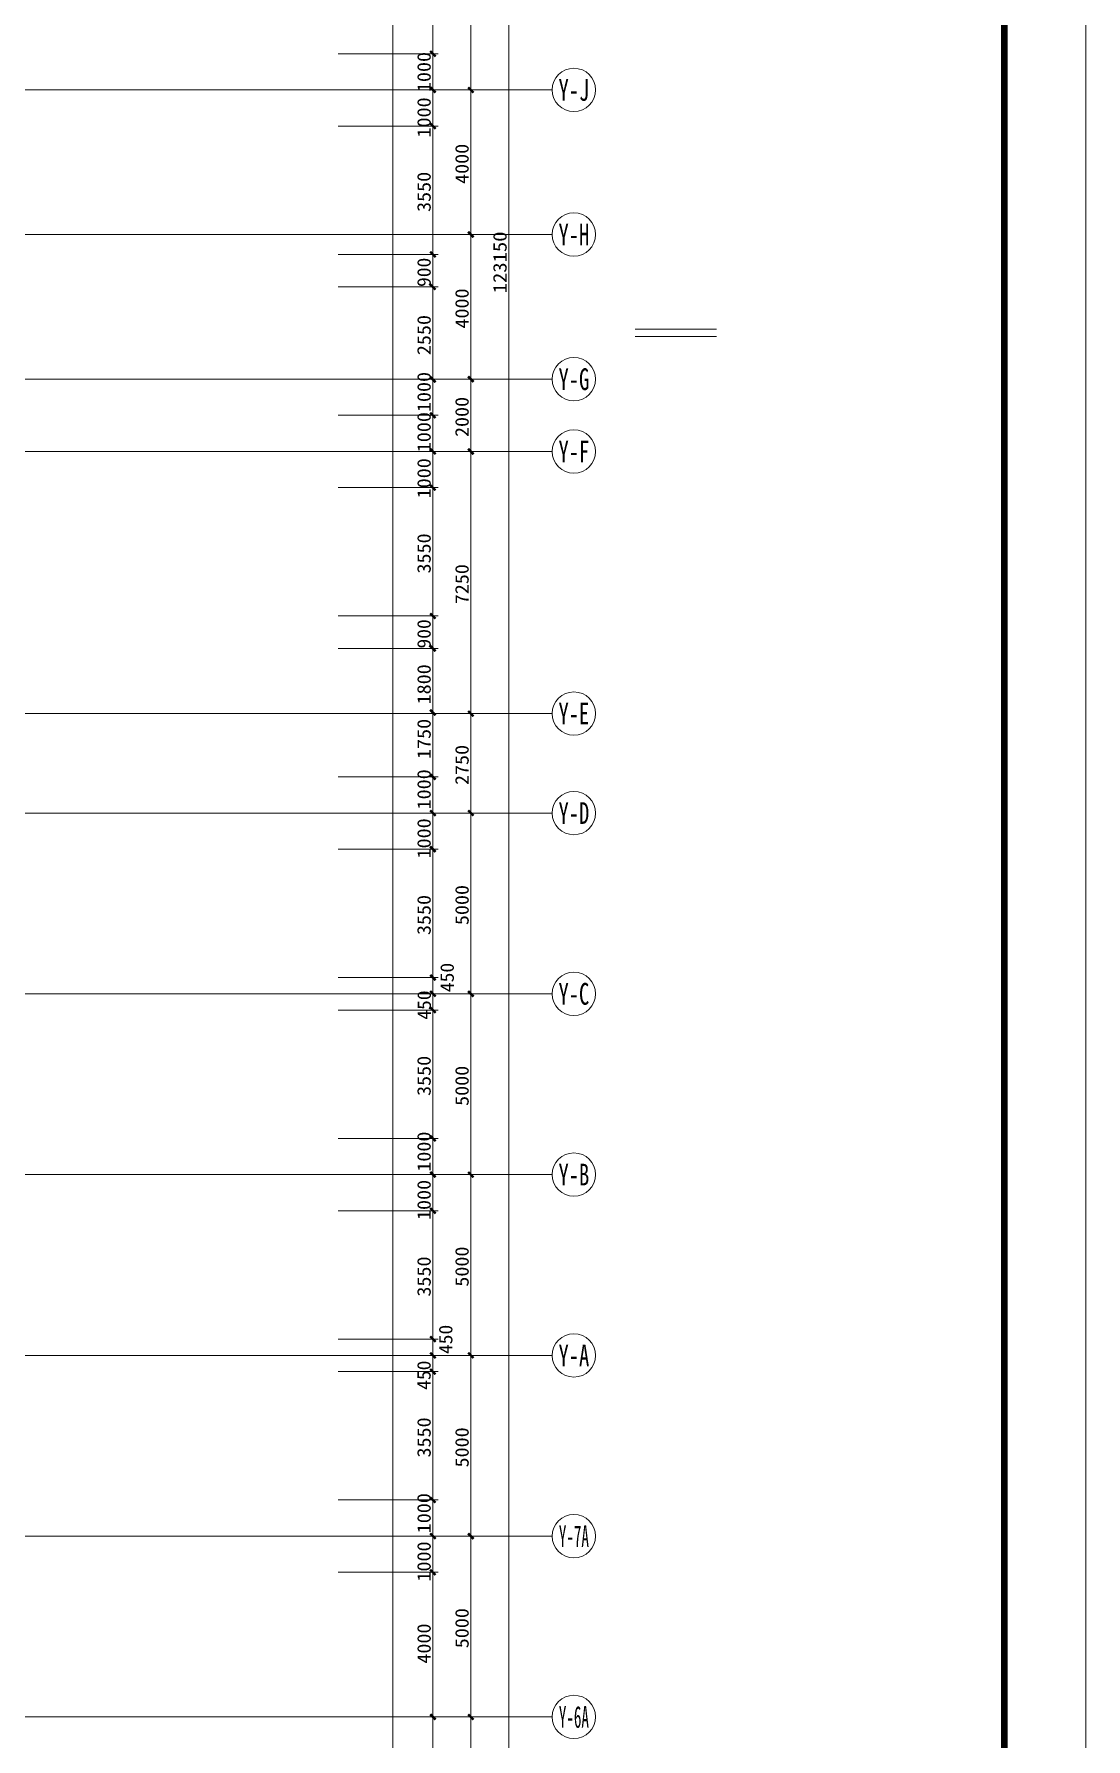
# Model space of a CAD drawing. Extents: x -307567 to 704339, y -10277 to 165507.
# Drawn here: x -16951 to 12141, y 39973 to 87125 of the extents above; entities that cross this region are included whole.
import ezdxf
from ezdxf.enums import TextEntityAlignment as Align

# ---------------------------------------------------------------- set-up
doc = ezdxf.new("R2010")
doc.units = 0
doc.header["$MEASUREMENT"] = 0
doc.layers.add('AXIS', color=7, linetype='CONTINUOUS', lineweight=5)
doc.layers.add('我的', color=255, linetype='CONTINUOUS', lineweight=0)
doc.styles.get("Standard").update_dxf_attribs({"font": 'txt', "height": 3})

msp = doc.modelspace()

# ---------------------------------------------------------------- linework, layer by layer
at = {"layer": 'AXIS', "color": 0}
msp.add_lwpolyline([(12140.50649, 165506.4863), (-118119.60116, 165506.4863), (-118119.60116, -10277.04998), (12140.50649, -10277.04998)], close=True, dxfattribs=at)
at = {"layer": 'AXIS', "color": 0, "const_width": 180.29081}
msp.add_lwpolyline([(9886.87141, 163252.85122), (-115865.96608, 163252.85122), (-115865.96608, -8023.4149), (9886.87141, -8023.4149)], close=True, dxfattribs=at)
at = {"layer": '我的', "color": 0}
for p, q in [((-3820.97666, 19280.56836), (-3820.97666, 142429.96177)), ((-7028.41912, 14141.83177), (-7028.41912, 99323.43291)), ((-5920.96616, 86580.23033), (-5920.96616, 90130.22021)), ((-4870.97141, 85580.23686), (-4870.97141, 89880.20926)), ((-8544.78117, 86580.23033), (-5770.96691, 86580.23033)), ((-6183.79444, 86580.20745), (-5770.96691, 86580.23033)), ((-5920.96616, 85580.23686), (-5920.96616, 86580.23033)), ((-5920.96616, 85580.23686), (-79811.30716, 85580.24144)), ((-5920.96616, 85580.23686), (-79811.30716, 85580.24144)), ((-6183.79444, 85580.21397), (-5770.96691, 85580.23686)), ((-2620.98266, 85580.23686), (-5920.96616, 85580.23686)), ((-2620.98266, 85580.23686), (-5920.96616, 85580.23686)), ((-5920.96616, 84580.24339), (-5920.96616, 85580.23686)), ((-4870.97141, 81580.25839), (-4870.97141, 85580.23686)), ((-8544.78117, 84580.24339), (-5770.96691, 84580.24339)), ((-6183.79444, 84580.2205), (-5770.96691, 84580.24339)), ((-5920.96616, 81030.25808), (-5920.96616, 84580.24339)), ((-5920.96616, 81580.25839), (-79811.30716, 81580.24465)), ((-5920.96616, 81580.25839), (-79811.30716, 81580.24465)), ((-2620.98266, 81580.25839), (-5920.96616, 81580.25839)), ((-2620.98266, 81580.25839), (-5920.96616, 81580.25839)), ((-4870.97141, 77580.27533), (-4870.97141, 81580.25839)), ((-8544.78117, 81030.25808), (-5770.96691, 81030.25808)), ((-6183.79444, 81030.25351), (-5770.96691, 81030.25808)), ((-5920.96616, 80130.26258), (-5920.96616, 81030.25808)), ((-8544.78117, 80130.26258), (-5770.96691, 80130.26258)), ((-6183.79444, 80130.25801), (-5770.96691, 80130.26258)), ((-5920.96616, 76580.28186), (-5920.96616, 80130.26258)), ((1919.68067, 78964.77921), (-330.30808, 78964.77921)), ((1920.92578, 78757.24851), (-329.06297, 78757.24851)), ((-5920.96616, 77580.27533), (-79811.30716, 77580.26618)), ((-5920.96616, 77580.27533), (-79811.30716, 77580.26618)), ((-8544.78117, 77580.27533), (-5770.96691, 77580.27533)), ((-2620.98266, 77580.27533), (-5920.96616, 77580.27533)), ((-2620.98266, 77580.27533), (-5920.96616, 77580.27533)), ((-4870.97141, 75580.28839), (-4870.97141, 77580.27533)), ((-8544.78117, 76580.28186), (-5770.96691, 76580.28186)), ((-6183.79444, 76580.28186), (-5770.96691, 76580.28186)), ((-5920.96616, 75580.28839), (-5920.96616, 76580.28186)), ((-5920.96616, 75580.28839), (-79811.30716, 75580.27465)), ((-5920.96616, 75580.28839), (-79811.30716, 75580.27465)), ((-6183.79444, 75580.30212), (-5770.96691, 75580.28839)), ((-2620.98266, 75580.28839), (-5920.96616, 75580.28839)), ((-2620.98266, 75580.28839), (-5920.96616, 75580.28839)), ((-5920.96616, 74580.29033), (-5920.96616, 75580.28839)), ((-4870.97141, 68330.32311), (-4870.97141, 75580.28839)), ((-8544.78117, 74580.29033), (-5770.96691, 74580.29033)), ((-6183.79444, 74580.29949), (-5770.96691, 74580.29033)), ((-5920.96616, 71030.30961), (-5920.96616, 74580.29033)), ((-8544.78117, 71030.30961), (-5770.96691, 71030.30961)), ((-6183.79444, 71030.31876), (-5770.96691, 71030.30961)), ((-5920.96616, 70130.31411), (-5920.96616, 71030.30961)), ((-8544.78117, 70130.31411), (-5770.96691, 70130.31411)), ((-6183.79444, 70130.32326), (-5770.96691, 70130.31411)), ((-5920.96616, 66580.33339), (-5920.96616, 70130.31411)), ((-5920.96616, 68330.32311), (-79811.30716, 68330.30938)), ((-5920.96616, 68330.32311), (-79811.30716, 68330.30938)), ((-2620.98266, 68330.32311), (-5920.96616, 68330.32311)), ((-2620.98266, 68330.32311), (-5920.96616, 68330.32311)), ((-4870.97141, 65580.33533), (-4870.97141, 68330.32311)), ((-8544.78117, 66580.33339), (-5770.96691, 66580.33339)), ((-6183.79444, 66580.33796), (-5770.96691, 66580.33339)), ((-5920.96616, 65580.33533), (-5920.96616, 66580.33339)), ((-5920.96616, 65580.33533), (-79811.30716, 65580.32618)), ((-5920.96616, 65580.33533), (-79811.30716, 65580.32618)), ((-5920.96616, 65580.33533), (-79811.30716, 65580.32618)), ((-5920.96616, 65580.33533), (-79811.30716, 65580.32618)), ((-45269.21913, 65580.33533), (-5416.98919, 65580.33533)), ((-6183.79444, 65580.34449), (-5770.96691, 65580.33533)), ((-2620.98266, 65580.33533), (-5920.96616, 65580.33533)), ((-2620.98266, 65580.33533), (-5920.96616, 65580.33533)), ((-5920.96616, 64580.34186), (-5920.96616, 65580.33533)), ((-4870.97141, 60580.36339), (-4870.97141, 65580.33533)), ((-8544.78117, 64580.34186), (-5770.96691, 64580.34186)), ((-6183.79444, 64580.35101), (-5770.96691, 64580.34186)), ((-5920.96616, 61030.36114), (-5920.96616, 64580.34186)), ((-8544.78117, 61030.36114), (-5770.96691, 61030.36114)), ((-6183.79444, 61030.36571), (-5770.96691, 61030.36114)), ((-5920.96616, 60580.36339), (-5920.96616, 61030.36114)), ((-5920.96616, 60580.36339), (-79811.30716, 60580.34965)), ((-5920.96616, 60580.36339), (-79811.30716, 60580.34965)), ((-6183.79444, 60580.36796), (-5770.96691, 60580.36339)), ((-2620.98266, 60580.36339), (-5920.96616, 60580.36339)), ((-2620.98266, 60580.36339), (-5920.96616, 60580.36339)), ((-5920.96616, 60130.36564), (-5920.96616, 60580.36339)), ((-4870.97141, 55580.38686), (-4870.97141, 60580.36339)), ((-8544.78117, 60130.36564), (-5770.96691, 60130.36564)), ((-6183.79444, 60130.37021), (-5770.96691, 60130.36564)), ((-5920.96616, 56580.38491), (-5920.96616, 60130.36564)), ((-8544.78117, 56580.38491), (-5770.96691, 56580.38491)), ((-6183.79444, 56580.39407), (-5770.96691, 56580.38491)), ((-5920.96616, 55580.38686), (-5920.96616, 56580.38491)), ((-5920.96616, 55580.38686), (-79811.30716, 55580.39144)), ((-5920.96616, 55580.38686), (-79811.30716, 55580.39144)), ((-6183.79444, 55580.39601), (-5770.96691, 55580.38686)), ((-2620.98266, 55580.38686), (-5920.96616, 55580.38686)), ((-2620.98266, 55580.38686), (-5920.96616, 55580.38686)), ((-5920.96616, 54580.39339), (-5920.96616, 55580.38686)), ((-4870.97141, 50580.41262), (-4870.97141, 55580.38686)), ((-8544.78117, 54580.39339), (-5770.96691, 54580.39339)), ((-6183.79444, 54580.39796), (-5770.96691, 54580.39339)), ((-5920.96616, 51030.41037), (-5920.96616, 54580.39339)), ((-8544.78117, 51030.41037), (-5770.96691, 51030.41037)), ((-6183.79444, 51030.41953), (-5770.96691, 51030.41037)), ((-5920.96616, 50580.41262), (-5920.96616, 51030.41037)), ((-5920.96616, 50580.41262), (-79811.30716, 50580.41262)), ((-5920.96616, 50580.41262), (-79811.30716, 50580.41262)), ((-6183.79444, 50580.41949), (-5770.96691, 50580.41262)), ((-2620.98266, 50580.41262), (-5920.96616, 50580.41262)), ((-2620.98266, 50580.41262), (-5920.96616, 50580.41262)), ((-5920.96616, 50130.41487), (-5920.96616, 50580.41262)), ((-4870.97141, 45580.43838), (-4870.97141, 50580.41262)), ((-8544.78117, 50130.41487), (-5770.96691, 50130.41487)), ((-6183.79444, 50130.41716), (-5770.96691, 50130.41487)), ((-5920.96616, 46580.43415), (-5920.96616, 50130.41487)), ((-8544.78117, 46580.43415), (-5770.96691, 46580.43415)), ((-6183.79444, 46580.43415), (-5770.96691, 46580.43415)), ((-5920.96616, 45580.43838), (-5920.96616, 46580.43415)), ((-5920.96616, 45580.43838), (-79811.30716, 45580.43838)), ((-6183.79444, 45580.44067), (-5770.96691, 45580.43838)), ((-2620.98266, 45580.43838), (-5920.96616, 45580.43838)), ((-5920.96616, 29580.51648), (-5920.96616, 45580.43838)), ((-5920.96616, 34580.49186), (-5920.96616, 45580.43838)), ((-4870.97141, 40580.46186), (-4870.97141, 45580.43838)), ((-8544.78117, 44580.44262), (-5770.96691, 44580.44262)), ((-6183.79444, 44580.44491), (-5770.96691, 44580.44262)), ((-6183.79444, 44580.44491), (-5770.96691, 44580.44262)), ((-5920.96616, 40580.46186), (-79811.30716, 40580.46186)), ((-2620.98266, 40580.46186), (-5920.96616, 40580.46186)), ((-4870.97141, 35580.48533), (-4870.97141, 40580.46186))]:
    msp.add_line(p, q, dxfattribs=at)
at = {"layer": '我的', "color": 0, "const_width": 67.49966}
for points in [[(-5995.96579, 86655.22996), (-5845.96654, 86505.23071)], [(-5995.96579, 85655.23648), (-5845.96654, 85505.23723)], [(-4945.97104, 85655.23648), (-4795.97179, 85505.23723)], [(-5995.96579, 84655.24301), (-5845.96654, 84505.24376)], [(-4945.97104, 81655.25801), (-4795.97179, 81505.25876)], [(-5995.96579, 81105.25771), (-5845.96654, 80955.25846)], [(-5995.96579, 80205.26221), (-5845.96654, 80055.26296)], [(-5995.96579, 77645.27745), (-5845.96654, 77495.2782)], [(-4945.97104, 77655.27496), (-4795.97179, 77505.27571)], [(-5995.96579, 76655.28148), (-5845.96654, 76505.28223)], [(-5995.96579, 75655.28801), (-5845.96654, 75505.28876)], [(-4945.97104, 75655.28801), (-4795.97179, 75505.28876)], [(-5995.96579, 74655.28996), (-5845.96654, 74505.29071)], [(-5995.96579, 71105.30923), (-5845.96654, 70955.30998)], [(-5995.96579, 70205.31373), (-5845.96654, 70055.31448)], [(-5995.96579, 68435.32442), (-5845.96654, 68285.32517)], [(-4945.97104, 68405.32273), (-4795.97179, 68255.32348)], [(-5995.96579, 66655.33301), (-5845.96654, 66505.33376)], [(-5995.96579, 65655.33496), (-5845.96654, 65505.33571)], [(-4945.97104, 65655.33496), (-4795.97179, 65505.33571)], [(-5995.96579, 64655.34148), (-5845.96654, 64505.34223)], [(-5995.96579, 61105.36076), (-5845.96654, 60955.36151)], [(-5995.96579, 60655.36301), (-5845.96654, 60505.36376)], [(-4945.97104, 60655.36301), (-4795.97179, 60505.36376)], [(-5995.96579, 60205.36526), (-5845.96654, 60055.36601)], [(-5995.96579, 56655.38454), (-5845.96654, 56505.38529)], [(-5995.96579, 55655.38648), (-5845.96654, 55505.38723)], [(-4945.97104, 55655.38648), (-4795.97179, 55505.38723)], [(-5995.96579, 54655.39301), (-5845.96654, 54505.39376)], [(-5995.96579, 51105.41), (-5845.96654, 50955.41075)], [(-5995.96579, 50655.41225), (-5845.96654, 50505.413)], [(-4945.97104, 50655.41225), (-4795.97179, 50505.413)], [(-5995.96579, 50205.4145), (-5845.96654, 50055.41525)], [(-5995.96579, 46655.43377), (-5845.96654, 46505.43452)], [(-5995.96579, 45655.43801), (-5845.96654, 45505.43876)], [(-5995.96579, 45655.43801), (-5845.96654, 45505.43876)], [(-5995.96579, 45655.43801), (-5845.96654, 45505.43876)], [(-4945.97104, 45655.43801), (-4795.97179, 45505.43876)], [(-5995.96579, 44655.44225), (-5845.96654, 44505.443)], [(-5995.96579, 44655.44225), (-5845.96654, 44505.443)], [(-5995.96579, 40655.46148), (-5845.96654, 40505.46223)], [(-5995.96579, 40655.46148), (-5845.96654, 40505.46223)], [(-4945.97104, 40655.46148), (-4795.97179, 40505.46223)]]:
    msp.add_lwpolyline(points, dxfattribs=at)
at = {"layer": '我的', "color": 0}
for centre in [(-2020.98566, 85580.23686), (-2020.98566, 85580.23686), (-2020.98566, 81580.25839), (-2020.98566, 81580.25839), (-2020.98566, 77580.27533), (-2020.98566, 77580.27533), (-2020.98566, 75580.28839), (-2020.98566, 75580.28839), (-2020.98566, 68330.32311), (-2020.98566, 68330.32311), (-2020.98566, 65580.33533), (-2020.98566, 65580.33533), (-2020.98566, 60580.36339), (-2020.98566, 60580.36339), (-2020.98566, 55580.38686), (-2020.98566, 55580.38686), (-2020.98566, 50580.41262), (-2020.98566, 50580.41262), (-2020.98566, 45580.43838), (-2020.98566, 40580.46186)]:
    msp.add_circle(centre, 599.997, dxfattribs=at)

# ---------------------------------------------------------------- texts
for s, width, p, p2 in [('1000', 1.044705, (-5980.98783, 85520.23808), (-5980.98783, 86630.23161)), ('1000', 1.044709, (-5980.98783, 84264.24155), (-5980.98783, 85374.23966)), ('4000', 0.93474, (-4930.99308, 82980.24833), (-4930.99308, 84090.24645)), ('3550', 0.845714, (-5980.98783, 82205.25373), (-5980.98783, 83315.24727)), ('123150', 0.943448, (-3880.99833, 79955.26498), (-3880.99833, 81665.25552)), ('900', 0.925718, (-5980.98783, 80130.26258), (-5980.98783, 80940.2622)), ('4000', 0.934736, (-4930.99308, 78980.26986), (-4930.99308, 80090.26339)), ('2550', 0.845714, (-5980.98783, 78245.27445), (-5980.98783, 79355.26798)), ('1000', 1.044705, (-5980.98783, 76670.28233), (-5980.98783, 77780.27586)), ('2000', 0.934736, (-4930.99308, 75980.28486), (-4930.99308, 77090.27839)), ('1000', 1.044705, (-5980.98783, 75560.28879), (-5980.98783, 76670.28233)), ('1000', 1.044705, (-5980.98783, 74284.29267), (-5980.98783, 75394.2862)), ('3550', 0.845714, (-5980.98783, 72205.30526), (-5980.98783, 73315.29879)), ('7250', 0.845714, (-4930.99308, 71355.30646), (-4930.99308, 72465.29999)), ('900', 0.925713, (-5980.98783, 70130.31411), (-5980.98783, 70940.30914)), ('1800', 0.986666, (-5980.98783, 68585.32367), (-5980.98783, 69695.3172)), ('1750', 0.934736, (-5980.98783, 67075.32908), (-5980.98783, 68185.32261)), ('2750', 0.845714, (-4930.99308, 66355.33451), (-4930.99308, 67465.32804)), ('1000', 1.044705, (-5980.98783, 65680.33789), (-5980.98783, 66790.33142)), ('1000', 1.044705, (-5980.98783, 64324.34338), (-5980.98783, 65434.33692)), ('3550', 0.845714, (-5980.98783, 62205.35221), (-5980.98783, 63315.34574)), ('5000', 0.934736, (-4930.99308, 62480.35236), (-4930.99308, 63590.34589)), ('450', 0.863999, (-5341.1839, 60627.22442), (-5341.1839, 61437.21945)), ('450', 0.863999, (-5976.19049, 59864.36507), (-5976.19049, 60674.36011)), ('3550', 0.845714, (-5980.98783, 57755.37598), (-5980.98783, 58865.36952)), ('5000', 0.934736, (-4930.99308, 57480.38041), (-4930.99308, 58590.37395)), ('1000', 1.044709, (-5980.98783, 55660.38524), (-5980.98783, 56770.38335)), ('1000', 1.044705, (-5980.98783, 54324.39491), (-5980.98783, 55434.38844)), ('3550', 0.845717, (-5980.98783, 52205.40373), (-5980.98783, 53315.40185)), ('5000', 0.934736, (-4930.99308, 52480.40388), (-4930.99308, 53590.39742)), ('450', 0.863999, (-5381.39366, 50616.89392), (-5381.39366, 51426.88895)), ('450', 0.863999, (-5982.63578, 49626.47681), (-5982.63578, 50436.47184)), ('3550', 0.845714, (-5980.98783, 47755.42751), (-5980.98783, 48865.42104)), ('5000', 0.934736, (-4930.99308, 47480.42965), (-4930.99308, 48590.42318)), ('1000', 1.044707, (-5980.98783, 45660.43676), (-5980.98783, 46770.43259)), ('1000', 1.044707, (-5980.98783, 44324.44415), (-5980.98783, 45434.43997)), ('5000', 0.934738, (-4930.99308, 42480.45312), (-4930.99308, 43590.44895)), ('4000', 0.934736, (-5980.98783, 42054.4558), (-5980.98783, 43164.44934))]:
    msp.add_text(s, height=374.998125, rotation=90, dxfattribs=dict(at, width=width)).set_placement(p, p2, align=Align.FIT)
for s, width, p, p2 in [('Y-J', 0.531555, (-2446.22768, 85280.23836), (-1595.74365, 85280.23836)), ('Y-J', 0.531555, (-2446.22768, 85280.23836), (-1595.74365, 85280.23836)), ('Y-H', 0.531555, (-2446.22768, 81280.25989), (-1595.74365, 81280.25989)), ('Y-H', 0.531555, (-2446.22768, 81280.25989), (-1595.74365, 81280.25989)), ('Y-G', 0.531555, (-2446.22768, 77280.27683), (-1595.74365, 77280.27683)), ('Y-G', 0.531555, (-2446.22768, 77280.27683), (-1595.74365, 77280.27683)), ('Y-F', 0.531555, (-2446.22768, 75280.28989), (-1595.74365, 75280.28989)), ('Y-F', 0.531555, (-2446.22768, 75280.28989), (-1595.74365, 75280.28989)), ('Y-E', 0.531555, (-2446.22768, 68030.32461), (-1595.74365, 68030.32461)), ('Y-E', 0.531555, (-2446.22768, 68030.32461), (-1595.74365, 68030.32461)), ('Y-D', 0.531555, (-2446.22768, 65280.33683), (-1595.74365, 65280.33683)), ('Y-D', 0.531555, (-2446.22768, 65280.33683), (-1595.74365, 65280.33683)), ('Y-C', 0.531555, (-2446.22768, 60280.36489), (-1595.74365, 60280.36489)), ('Y-C', 0.531555, (-2446.22768, 60280.36489), (-1595.74365, 60280.36489)), ('Y-B', 0.531555, (-2446.22768, 55280.38836), (-1595.74365, 55280.38836)), ('Y-B', 0.531555, (-2446.22768, 55280.38836), (-1595.74365, 55280.38836)), ('Y-A', 0.531555, (-2446.22768, 50280.41412), (-1595.74365, 50280.41412)), ('Y-A', 0.531555, (-2446.22768, 50280.41412), (-1595.74365, 50280.41412)), ('Y-7A', 0.378412, (-2437.25555, 45280.43988), (-1604.75239, 45280.43988)), ('Y-6A', 0.378412, (-2437.25555, 40280.46336), (-1604.75239, 40280.46336))]:
    msp.add_text(s, height=599.997, dxfattribs=dict(at, width=width)).set_placement(p, p2, align=Align.FIT)

doc.saveas('drawing.dxf')
